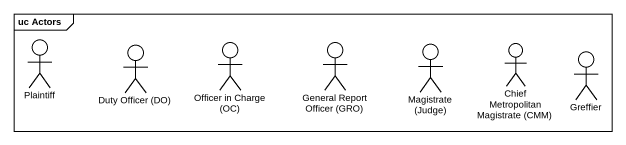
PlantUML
@startuml
mainframe uc Actors
actor Plaintiff
actor "Duty Officer (DO)" as Duty_Officer_DO
actor "Officer in Charge (OC)" as Officer_in_Charge_OC
actor "General Report Officer (GRO)" as General_Report_Officer_GRO
actor "Magistrate (Judge)" as Magistrate_Judge
actor "Chief Metropolitan Magistrate (CMM)" as Chief_Metropolitan
actor Greffier
@enduml
